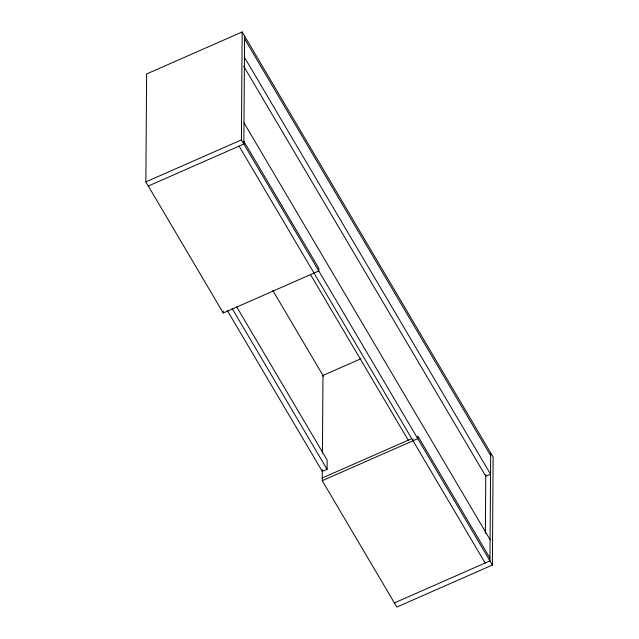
<?xml version="1.0" encoding="UTF-8"?>
<svg xmlns="http://www.w3.org/2000/svg" width="639" height="639" viewBox="0 0 639 639"><rect width="100%" height="100%" fill="white"/><g stroke="black" fill="none" stroke-linecap="round" stroke-linejoin="round"><path stroke-width="0.96" d="M243.874 141.323L318.813 268.276L318.797 270.976L223.243 312.982L145.86 181.891L146.619 73.956L242.165 31.95L493.14 457.109L492.381 565.044L396.835 607.05L322.24 480.688L322.32 469.585M223.243 312.982L223.259 311.185M492.381 565.044L241.414 139.885L242.165 31.95M244.609 36.08L243.85 144.023L148.304 186.029M322.431 453.099L322.975 375.444L360.995 358.735M227.348 310.578L322.304 471.43L327.08 469.33L327.144 460.08L236.742 306.928M413.01 440.774L413.026 438.977M485.368 533.429L485.784 474.697M490.696 452.971L489.945 560.906L394.391 602.92M145.86 181.891L241.414 139.885M322.256 477.988L411.436 438.777M322.24 480.688L417.786 438.673L417.81 435.982L489.961 558.206M244.585 38.779L490.68 455.671M244.457 57.286L490.552 474.17L485.768 476.271L243.739 66.264M244.002 122.816L490.089 539.707M239.074 146.123L485.169 563.007M310.426 274.458L408.353 440.351M272.845 290.521L323.582 376.483M232.125 308.477L327.08 469.33"/></g></svg>
